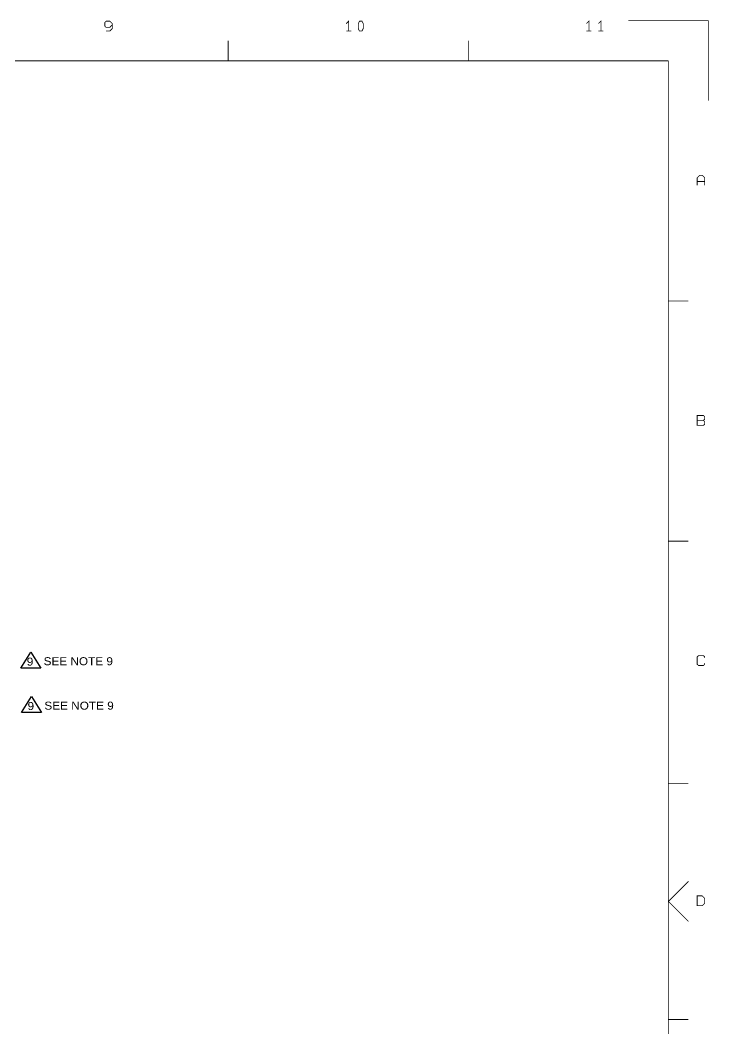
# Model space of a CAD drawing. Extents: x -13980 to 19530, y -9980 to 12032.
# Drawn here: x 10928 to 19530, y -567 to 12032 of the extents above; entities that cross this region are included whole.
import ezdxf

# ---------------------------------------------------------------- set-up
doc = ezdxf.new("R2010")
doc.units = 0
doc.header["$MEASUREMENT"] = 0
doc.layers.add('1', color=6, linetype='CONTINUOUS')

msp = doc.modelspace()

# ---------------------------------------------------------------- linework, layer by layer
at = {"layer": '1', "const_width": 10}
for points in [[(12078, 11973), (12047, 11942), (12001, 11942), (11985, 11958), (11985, 12004), (12001, 12020), (12047, 12020), (12078, 11989), (12078, 11973), (12078, 11927), (12047, 11896), (12001, 11896)], [(15032, 11896), (15032, 12020), (15001, 11989)], [(18032, 11896), (18032, 12020), (18001, 11989)], [(18151, 11989), (18182, 12020), (18182, 11896)], [(19525, 11025), (19525, 12025), (18525, 12025)], [(15063, 11896), (15001, 11896)], [(18063, 11896), (18001, 11896)], [(18151, 11896), (18213, 11896)], [(13525, 11775), (13525, 11525)], [(16525, 11525), (16525, 11775)], [(-13475, -9475), (-13475, 11525), (19025, 11525)], [(19025, -9475), (19025, 11525)], [(19478, 9971), (19478, 10064), (19447, 10095), (19416, 10095), (19385, 10064), (19385, 9971)], [(19385, 10017), (19478, 10017)], [(19275, 8525), (19025, 8525)], [(19385, 7033), (19463, 7033)], [(19275, 5525), (19025, 5525)], [(19478, 4064), (19478, 4079), (19463, 4095), (19401, 4095), (19385, 4079), (19385, 3986), (19401, 3971), (19463, 3971), (19478, 3986), (19478, 4002)], [(19275, 2500), (19025, 2500)], [(19275, 1275), (19025, 1025), (19275, 775)], [(19275, -450), (19025, -450)]]:
    msp.add_lwpolyline(points, dxfattribs=at)
for points in [[(15166, 11896), (15151, 11927), (15151, 11989), (15166, 12020), (15197, 12020), (15213, 11989), (15213, 11927), (15197, 11896)], [(19385, 6971), (19463, 6971), (19478, 6986), (19478, 7017), (19463, 7033), (19478, 7048), (19478, 7079), (19463, 7095), (19385, 7095), (19385, 7033)], [(19385, 971), (19447, 971), (19478, 1002), (19478, 1064), (19447, 1095), (19385, 1095)]]:
    msp.add_lwpolyline(points, close=True, dxfattribs=at)
at = {"layer": '1'}
for points in [[(10935, 3940), (11060, 4140), (11185, 3940)], [(10945, 3385), (11070, 3585), (11195, 3385)]]:
    msp.add_lwpolyline(points, close=True, dxfattribs=at)

# ---------------------------------------------------------------- texts
at = {"layer": '1', "width": 1.1}
for s, p in [('9', (11010, 3970)), ('SEE NOTE 9', (11220, 3975)), ('9', (11020, 3415)), ('SEE NOTE 9', (11230, 3420))]:
    msp.add_text(s, height=100, dxfattribs=at).set_placement(p)

doc.saveas('drawing.dxf')
